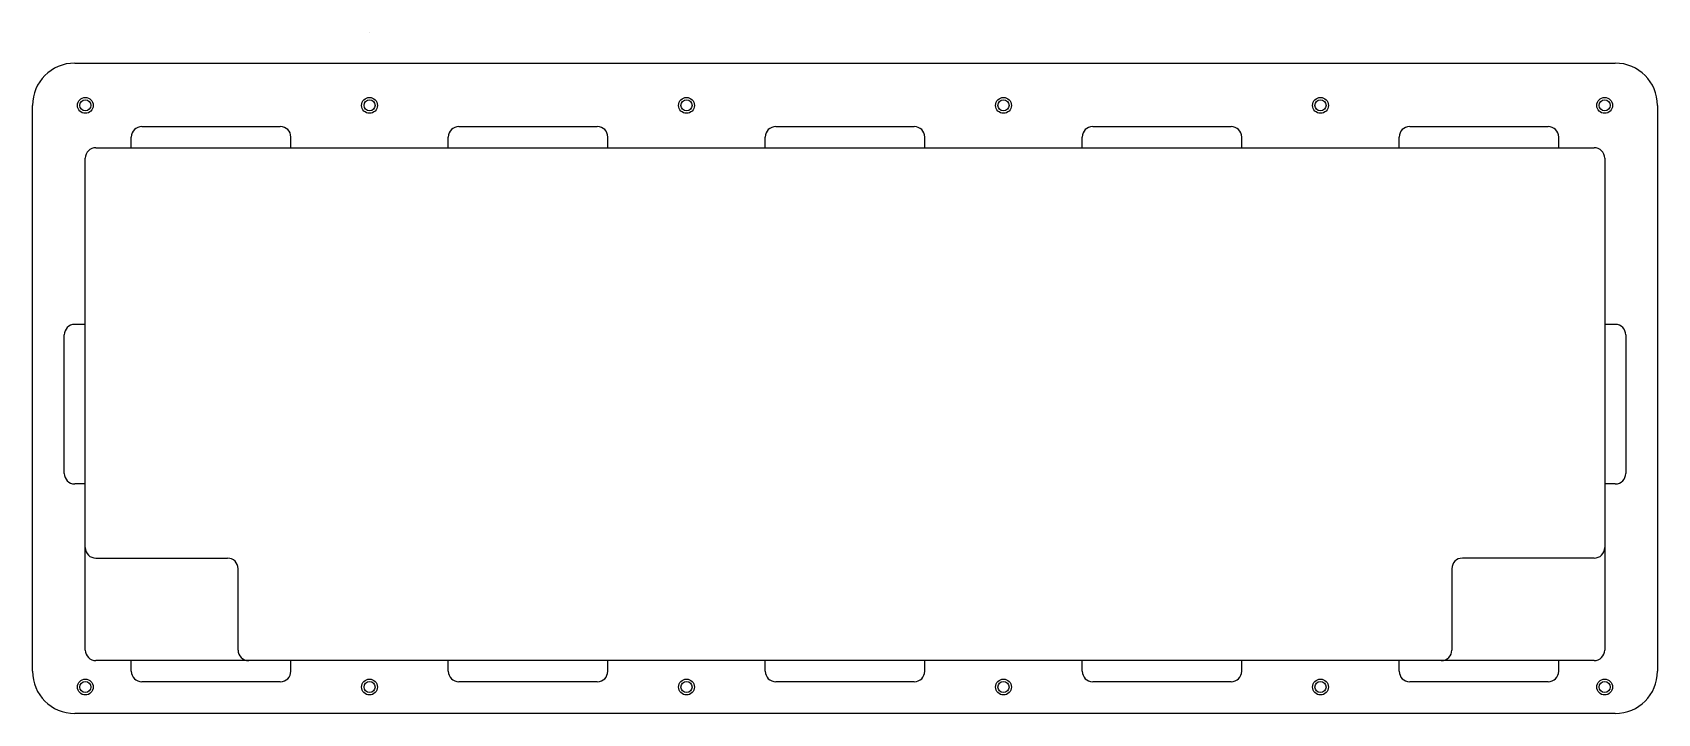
# Model space of a CAD drawing. Extents: x -414 to 372, y -138 to 575.
# Drawn here: x -414.4 to -106.8, y 445.8 to 574.6 of the extents above; entities that cross this region are included whole.
import ezdxf

# ---------------------------------------------------------------- set-up
doc = ezdxf.new("R2010")
doc.units = 0
doc.header["$MEASUREMENT"] = 0

msp = doc.modelspace()

# ---------------------------------------------------------------- linework, layer by layer
at = {"linetype": 'Continuous'}
msp.add_line((-350.57, 574.65), (-350.57, 574.65), dxfattribs=at)
at = {"color": 0}
for p, q in [((-406.37, 568.85), (-114.77, 568.85)), ((-406.37, 568.85), (-114.77, 568.85)), ((-406.37, 568.85), (-114.77, 568.85)), ((-406.37, 568.85), (-114.77, 568.85)), ((-414.37, 453.76), (-414.37, 560.85)), ((-414.37, 453.76), (-414.37, 560.85)), ((-414.37, 453.76), (-414.37, 560.85)), ((-414.37, 453.76), (-414.37, 560.85)), ((-106.77, 560.85), (-106.77, 453.76)), ((-106.77, 560.85), (-106.77, 453.76)), ((-106.77, 560.85), (-106.77, 453.76)), ((-106.77, 560.85), (-106.77, 453.76)), ((-393.67, 556.85), (-367.47, 556.85)), ((-333.67, 556.85), (-307.47, 556.85)), ((-273.67, 556.85), (-247.47, 556.85)), ((-213.67, 556.85), (-187.47, 556.85)), ((-153.67, 556.85), (-127.47, 556.85)), ((-395.67, 552.85), (-395.67, 554.85)), ((-365.47, 552.85), (-365.47, 554.85)), ((-335.67, 552.85), (-335.67, 554.85)), ((-305.47, 552.85), (-305.47, 554.85)), ((-275.67, 552.85), (-275.67, 554.85)), ((-245.47, 552.85), (-245.47, 554.85)), ((-215.67, 552.85), (-215.67, 554.85)), ((-185.47, 552.85), (-185.47, 554.85)), ((-155.67, 552.85), (-155.67, 554.85)), ((-125.47, 552.85), (-125.47, 554.85)), ((-404.37, 457.76), (-404.37, 550.85)), ((-404.37, 519.4), (-404.37, 550.85)), ((-404.37, 477.16), (-404.37, 550.85)), ((-402.37, 552.85), (-118.77, 552.85)), ((-402.37, 552.85), (-395.67, 552.85)), ((-402.37, 552.85), (-118.77, 552.85)), ((-365.47, 552.85), (-335.67, 552.85)), ((-305.47, 552.85), (-275.67, 552.85)), ((-245.47, 552.85), (-215.67, 552.85)), ((-185.47, 552.85), (-155.67, 552.85)), ((-125.47, 552.85), (-118.77, 552.85)), ((-116.77, 550.85), (-116.77, 457.76)), ((-116.77, 550.85), (-116.77, 519.4)), ((-116.77, 550.85), (-116.77, 477.16)), ((-408.37, 491.2), (-408.37, 517.4)), ((-404.37, 519.4), (-406.37, 519.4)), ((-114.77, 519.4), (-116.77, 519.4)), ((-112.77, 517.4), (-112.77, 491.2)), ((-404.37, 489.2), (-406.37, 489.2)), ((-404.37, 457.76), (-404.37, 489.2)), ((-116.77, 489.2), (-116.77, 457.76)), ((-114.77, 489.2), (-116.77, 489.2)), ((-402.37, 475.16), (-377.45, 475.16)), ((-118.77, 475.16), (-143.7, 475.16)), ((-375.45, 457.76), (-375.45, 473.16)), ((-145.7, 473.16), (-145.7, 457.76)), ((-118.77, 455.76), (-402.37, 455.76)), ((-395.67, 455.76), (-402.37, 455.76)), ((-395.67, 453.76), (-395.67, 455.76)), ((-147.7, 455.76), (-373.45, 455.76)), ((-335.67, 455.76), (-365.47, 455.76)), ((-365.47, 453.76), (-365.47, 455.76)), ((-335.67, 453.76), (-335.67, 455.76)), ((-275.67, 455.76), (-305.47, 455.76)), ((-305.47, 453.76), (-305.47, 455.76)), ((-275.67, 453.76), (-275.67, 455.76)), ((-215.67, 455.76), (-245.47, 455.76)), ((-245.47, 453.76), (-245.47, 455.76)), ((-215.67, 453.76), (-215.67, 455.76)), ((-155.67, 455.76), (-185.47, 455.76)), ((-185.47, 453.76), (-185.47, 455.76)), ((-155.67, 453.76), (-155.67, 455.76)), ((-118.77, 455.76), (-125.47, 455.76)), ((-125.47, 453.76), (-125.47, 455.76)), ((-367.47, 451.76), (-393.67, 451.76)), ((-307.47, 451.76), (-333.67, 451.76)), ((-247.47, 451.76), (-273.67, 451.76)), ((-187.47, 451.76), (-213.67, 451.76)), ((-127.47, 451.76), (-153.67, 451.76)), ((-114.77, 445.76), (-406.37, 445.76)), ((-114.77, 445.76), (-406.37, 445.76)), ((-114.77, 445.76), (-406.37, 445.76)), ((-114.77, 445.76), (-406.37, 445.76))]:
    msp.add_line(p, q, dxfattribs=at)
at = {"linetype": 'Continuous'}
for centre, radius in [((-404.37, 560.85), 1.5), ((-404.37, 560.85), 1.05), ((-404.37, 560.85), 1.05), ((-404.37, 560.85), 1.05), ((-350.57, 560.85), 1.5), ((-350.57, 560.85), 1.05), ((-350.57, 560.85), 1.05), ((-350.57, 560.85), 1.05), ((-290.57, 560.85), 1.5), ((-290.57, 560.85), 1.05), ((-290.57, 560.85), 1.05), ((-290.57, 560.85), 1.05), ((-230.57, 560.85), 1.5), ((-230.57, 560.85), 1.05), ((-230.57, 560.85), 1.05), ((-230.57, 560.85), 1.05), ((-170.57, 560.85), 1.5), ((-170.57, 560.85), 1.05), ((-170.57, 560.85), 1.05), ((-170.57, 560.85), 1.05), ((-116.77, 560.85), 1.5), ((-116.77, 560.85), 1.05), ((-116.77, 560.85), 1.05), ((-116.77, 560.85), 1.05), ((-404.37, 450.76), 1.5), ((-350.57, 450.76), 1.5), ((-290.57, 450.76), 1.5), ((-230.57, 450.76), 1.5), ((-170.57, 450.76), 1.5), ((-116.77, 450.76), 1.5), ((-404.37, 450.76), 1.05), ((-404.37, 450.76), 1.05), ((-404.37, 450.76), 1.05), ((-350.57, 450.76), 1.05), ((-350.57, 450.76), 1.05), ((-350.57, 450.76), 1.05), ((-290.57, 450.76), 1.05), ((-290.57, 450.76), 1.05), ((-290.57, 450.76), 1.05), ((-230.57, 450.76), 1.05), ((-230.57, 450.76), 1.05), ((-230.57, 450.76), 1.05), ((-170.57, 450.76), 1.05), ((-170.57, 450.76), 1.05), ((-170.57, 450.76), 1.05), ((-116.77, 450.76), 1.05), ((-116.77, 450.76), 1.05), ((-116.77, 450.76), 1.05)]:
    msp.add_circle(centre, radius, dxfattribs=at)
for centre, radius, start, end in [((-406.37, 560.85), 8, 90, 180), ((-406.37, 560.85), 8, 90, 180), ((-406.37, 560.85), 8, 90, 180), ((-406.37, 560.85), 8, 90, 180), ((-114.77, 560.85), 8, 0, 90), ((-114.77, 560.85), 8, 0, 90), ((-114.77, 560.85), 8, 0, 90), ((-114.77, 560.85), 8, 0, 90), ((-393.67, 554.85), 2, 90, 180), ((-367.47, 554.85), 2, 0, 90), ((-333.67, 554.85), 2, 90, 180), ((-307.47, 554.85), 2, 0, 90), ((-273.67, 554.85), 2, 90, 180), ((-247.47, 554.85), 2, 0, 90), ((-213.67, 554.85), 2, 90, 180), ((-187.47, 554.85), 2, 0, 90), ((-153.67, 554.85), 2, 90, 180), ((-127.47, 554.85), 2, 0, 90), ((-402.37, 550.85), 2, 90, 180), ((-402.37, 550.85), 2, 90, 180), ((-402.37, 550.85), 2, 90, 180), ((-118.77, 550.85), 2, 0, 90), ((-118.77, 550.85), 2, 0, 90), ((-118.77, 550.85), 2, 0, 90), ((-406.37, 517.4), 2, 90, 180), ((-114.77, 517.4), 2, 0, 90), ((-406.37, 491.2), 2, 180, 270), ((-114.77, 491.2), 2, 270, 0), ((-402.37, 477.16), 2, 180, 270), ((-118.77, 477.16), 2, 270, 0), ((-377.45, 473.16), 2, 0, 90), ((-143.7, 473.16), 2, 90, 180), ((-402.37, 457.76), 2, 180, 270), ((-402.37, 457.76), 2, 180, 270), ((-373.45, 457.76), 2, 180, 270), ((-147.7, 457.76), 2, 270, 0), ((-118.77, 457.76), 2, 270, 0), ((-118.77, 457.76), 2, 270, 0), ((-406.37, 453.76), 8, 180, 270), ((-406.37, 453.76), 8, 180, 270), ((-406.37, 453.76), 8, 180, 270), ((-406.37, 453.76), 8, 180, 270), ((-393.67, 453.76), 2, 180, 270), ((-367.47, 453.76), 2, 270, 0), ((-333.67, 453.76), 2, 180, 270), ((-307.47, 453.76), 2, 270, 0), ((-273.67, 453.76), 2, 180, 270), ((-247.47, 453.76), 2, 270, 0), ((-213.67, 453.76), 2, 180, 270), ((-187.47, 453.76), 2, 270, 0), ((-153.67, 453.76), 2, 180, 270), ((-127.47, 453.76), 2, 270, 0), ((-114.77, 453.76), 8, 270, 0), ((-114.77, 453.76), 8, 270, 0), ((-114.77, 453.76), 8, 270, 0), ((-114.77, 453.76), 8, 270, 0)]:
    msp.add_arc(centre, radius, start, end, dxfattribs=at)

doc.saveas('drawing.dxf')
